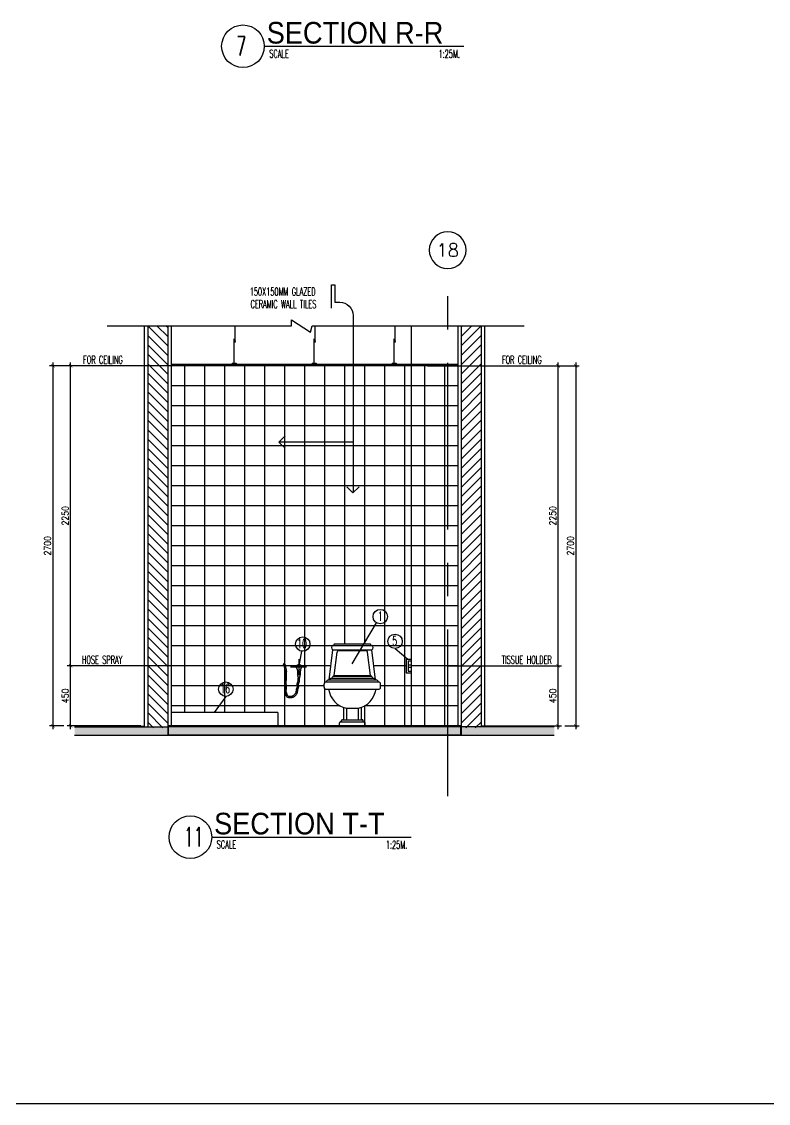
# Model space of a CAD drawing. Extents: x -203233 to -174356, y 196485 to 216410.
# Drawn here: x -189832 to -184231, y 196485 to 204596 of the extents above; entities that cross this region are included whole.
import ezdxf
from ezdxf.enums import TextEntityAlignment as Align

# ---------------------------------------------------------------- set-up
doc = ezdxf.new("R2010")
doc.units = 0
doc.header["$LTSCALE"] = 500
doc.header["$MEASUREMENT"] = 0
for name, pattern in [('CENTER2', [1.125, 0.75, -0.125, 0.125, -0.125]), ('CENTERX2', [4, 2.5, -0.5, 0.5, -0.5]), ('HIDDEN', [0.375, 0.25, -0.125]), ('HIDDEN2', [0.1875, 0.125, -0.0625])]:
    doc.linetypes.add(name, pattern=pattern)
doc.layers.get('0').update_dxf_attribs({"linetype": 'CONTINUOUS'})
doc.layers.get('DEFPOINTS').update_dxf_attribs({"linetype": 'CONTINUOUS'})
for name, color, linetype in [('A-SFIX', 2, 'CONTINUOUS'), ('AX-CR', 2, 'CONTINUOUS'), ('AX-TXT', 2, 'CONTINUOUS'), ('AXES', 11, 'CENTERX2'), ('AXIS', 11, 'CENTER2'), ('DIM1', 2, 'CONTINUOUS'), ('Dimout', 4, 'CONTINUOUS'), ('DW', 7, 'CONTINUOUS'), ('ELE', 3, 'CONTINUOUS'), ('ELV', 7, 'CONTINUOUS'), ('FIX', 2, 'CONTINUOUS'), ('HatchA', 11, 'CONTINUOUS'), ('Plaster', 7, 'CONTINUOUS'), ('SANI', 2, 'CONTINUOUS'), ('SETTING', 3, 'CONTINUOUS'), ('Tile', 5, 'CONTINUOUS'), ('TITLE', 1, 'CONTINUOUS'), ('TXT', 2, 'CONTINUOUS'), ('TXT1', 2, 'CONTINUOUS'), ('WALL', 6, 'CONTINUOUS'), ('WallPartition', 2, 'CONTINUOUS'), ('Windows', 9, 'CONTINUOUS')]:
    doc.layers.add(name, color=color, linetype=linetype)
doc.styles.add('DIM', font='simplex.shx', dxfattribs={"width": 0.85})
doc.styles.add('ROMANS', font='romans.shx', dxfattribs={"width": 0.6})
doc.styles.add('TTXT', font='swisse.ttf', dxfattribs={"width": 0.9})
doc.dimstyles.new('DIM1-25', dxfattribs={"dimscale": 25, "dimtxt": 2, "dimasz": 1, "dimexe": 1, "dimexo": 1, "dimgap": 0.6, "dimtad": 1, "dimdec": 0, "dimdsep": 46, "dimtxsty": 'DIM', "dimblk1": 'ARCHTICK', "dimblk2": 'ARCHTICK', "dimsah": 1, "dimcen": 0.09, "dimdle": 1, "dimclrd": 256, "dimclrt": 2, "dimadec": 0, "dimazin": 0, "dimtfac": 1, "dimtdec": 0, "dimtix": 1, "dimtmove": 1, "dimatfit": 3, "dimldrblk": 'ARCHTICK', "dimfxl": 0, "dimtvp": 2, "dimtolj": 1, "dimtzin": 0, "dimarcsym": 0})

# ---------------------------------------------------------------- blocks, each defined once
blk = doc.blocks.new('A$C69CD438C')
at = {"layer": 'A-SFIX'}
for p, q in [((38.4, 345.8, 658.7), (65.9, 570.8, 658.7)), ((65.9, 603.8, 658.7), (356.8, 603.8, 658.7)), ((65.9, 570.8, 658.7), (356.8, 570.8, 658.7)), ((76.8, 614.7, 658.7), (345.8, 614.7, 658.7)), ((384.2, 345.8, 658.7), (356.8, 570.8, 658.7)), ((75.6, 378.7, 658.7), (96.7, 551.5, 658.7)), ((111.9, 565, 658.7), (310.7, 565, 658.7)), ((347, 378.7, 658.7), (326, 551.5, 658.7)), ((15.4, 329.3, 658.7), (407.3, 329.3, 658.7)), ((32.9, 345.8, 658.7), (389.7, 345.8, 658.7)), ((51.2, 356.8, 658.7), (371.4, 356.8, 658.7)), ((70, 373.2, 658.7), (352.6, 373.2, 658.7)), ((75.6, 378.7, 658.7), (347, 378.7, 658.7)), ((0, 289.8, 658.7), (0, 314, 658.7)), ((15.4, 274.4, 658.7), (407.3, 274.4, 658.7)), ((422.6, 289.8, 658.7), (422.6, 314, 658.7)), ((145.5, 137.8, 658.7), (145.5, 46.1, 658.7)), ((164.7, 131.7, 658.7), (258, 131.7, 658.7)), ((167.4, 131.7, 658.7), (167.4, 46.1, 658.7)), ((255.2, 131.7, 658.7), (255.2, 46.1, 658.7)), ((277.2, 137.8, 658.7), (277.2, 46.1, 658.7)), ((115.6, 0, 658.7), (115.6, 23.1, 658.7)), ((307.1, 0), (115.6, 0)), ((122.2, 29.6, 658.7), (300.5, 29.6, 658.7)), ((130.5, 29.6, 658.7), (130.5, 39.5, 658.7)), ((137.1, 46.1, 658.7), (285.5, 46.1, 658.7)), ((292.1, 29.6, 658.7), (292.1, 39.5, 658.7)), ((307.1, 0, 658.7), (307.1, 23.1, 658.7))]:
    blk.add_line(p, q, dxfattribs=at)
for centre, radius, start, end in [((72.7, 587.3, 658.7), 17.8, 112.61986, 247.38014), ((79.6, 606.5, 658.7), 8.68, 108.43495, 198.43495), ((343, 606.5, 658.7), 8.68, 341.56505, 71.56505), ((349.9, 587.3, 658.7), 17.8, 292.61986, 67.38014), ((111.9, 549.6, 658.7), 15.4, 90, 173.04704), ((310.7, 549.6, 658.7), 15.4, 6.95296, 90), ((15.4, 314, 658.7), 15.4, 90, 180), ((35.7, 326.6, 658.7), 19.4, 98.1301, 171.8699), ((58.5, 343.3, 658.7), 15.3, 118.30463, 170.72602), ((92.8, 342.2, 658.7), 38.5, 126.28859, 157.78628), ((76.4, 372.4, 658.7), 6.42, 96.98527, 172.09737), ((346.2, 372.4, 658.7), 6.42, 7.90263, 83.01473), ((329.8, 342.2, 658.7), 38.5, 22.21372, 53.71141), ((364.2, 343.3, 658.7), 15.3, 9.27398, 61.69537), ((387, 326.6, 658.7), 19.4, 8.1301, 81.8699), ((407.3, 314, 658.7), 15.4, 0, 90), ((15.4, 289.8, 658.7), 15.4, 180, 270), ((208.2, 304.1, 658.7), 177.8, 189.59805, 255.82073), ((214.4, 304.1, 658.7), 177.8, 284.17927, 350.40195), ((407.3, 289.8, 658.7), 15.4, 270, 0), ((122.2, 23.1, 658.7), 6.59, 90, 180), ((137.1, 39.5, 658.7), 6.59, 90, 180), ((285.5, 39.5, 658.7), 6.59, 0, 90), ((300.5, 23.1, 658.7), 6.59, 0, 90)]:
    blk.add_arc(centre, radius, start, end, dxfattribs=at)
blk = doc.blocks.new('A0-BOX')
at = {"layer": 'TITLE'}
blk.add_line((0, 0), (113.3, 0), dxfattribs=at)
blk = doc.blocks.new('walling')
at = {"layer": 'ELV'}
blk.add_line((0.1363, -1.1797), (-0.4198, -1.1797), dxfattribs=at)
blk.add_lwpolyline([(-0.025, -0.176), (-0.025, 0), (0, 0), (0, -0.1306), (0.0363, -0.1306, -0.414214), (0.1363, -0.2306), (0.1363, -1.5582)], format="xyb", dxfattribs=at)
at = {"layer": 'WALL'}
for p, q in [((-0.4198, -1.1797), (-0.3736, -1.1334)), ((-0.4198, -1.1797), (-0.3736, -1.2259)), ((0.1345, -1.56), (0.0882, -1.5137)), ((0.1345, -1.56), (0.1808, -1.5137))]:
    blk.add_line(p, q, dxfattribs=at)
at = {"layer": 'TXT', "style": 'ROMANS', "width": 0.6}
for s, p in [('150X150MM GLAZED', (-0.639, -0.0816)), ('CERAMIC WALL TILES', (-0.6331, -0.1746))]:
    blk.add_text(s, height=0.06, dxfattribs=at).set_placement(p)
blk = doc.blocks.new('_ARCHTICK')
at = {"color": 0, "linetype": 'ByBlock', "const_width": 0.15}
blk.add_lwpolyline([(-0.5, -0.5), (0.5, 0.5)], dxfattribs=at)
blk = doc.blocks.new('*D97')
at = {"layer": 'DEFPOINTS', "color": 0}
for p in [(-186303.2, 202015.5), (-185808, 202015.5), (-186663.9, 199765.5)]:
    blk.add_point(p, dxfattribs=at)
at = {"layer": 'Dimout', "lineweight": -2}
blk.add_line((-185808, 199740.5), (-185808, 202040.5), dxfattribs=at)
at = {"layer": 'Dimout', "color": 0, "lineweight": -2}
for p, q in [((-186278.2, 202015.5), (-185783, 202015.5)), ((-186638.9, 199765.5), (-185783, 199765.5))]:
    blk.add_line(p, q, dxfattribs=at)
at = {"layer": 'Dimout', "lineweight": -2, "xscale": 25, "yscale": 25, "zscale": 25}
for p, rotation in [((-185808, 202015.5), 90), ((-185808, 199765.5), 270)]:
    blk.add_blockref('_ARCHTICK', p, dxfattribs=dict(at, rotation=rotation))
at = {"layer": 'Dimout', "color": 2, "insert": (-185848, 200890.5), "char_height": 50, "attachment_point": 5, "rotation": 90, "style": 'DIM'}
blk.add_mtext('\\A1;2250', dxfattribs=at)
blk = doc.blocks.new('*D98')
at = {"layer": 'DEFPOINTS', "color": 0}
for p in [(-186811.5, 202015.5), (-185781.4, 199315.5), (-185675.6, 199315.5)]:
    blk.add_point(p, dxfattribs=at)
at = {"layer": 'Dimout', "lineweight": -2}
blk.add_line((-185675.6, 202040.5), (-185675.6, 199290.5), dxfattribs=at)
at = {"layer": 'Dimout', "color": 0, "lineweight": -2}
for p, q in [((-186786.5, 202015.5), (-185650.6, 202015.5)), ((-185756.4, 199315.5), (-185650.6, 199315.5))]:
    blk.add_line(p, q, dxfattribs=at)
at = {"layer": 'Dimout', "lineweight": -2, "xscale": 25, "yscale": 25, "zscale": 25}
for p, rotation in [((-185675.6, 202015.5), 90), ((-185675.6, 199315.5), 270)]:
    blk.add_blockref('_ARCHTICK', p, dxfattribs=dict(at, rotation=rotation))
at = {"layer": 'Dimout', "color": 2, "insert": (-185715.6, 200665.5), "char_height": 50, "attachment_point": 5, "rotation": 90, "style": 'DIM'}
blk.add_mtext('\\A1;2700', dxfattribs=at)
blk = doc.blocks.new('*D95')
at = {"layer": 'DEFPOINTS', "color": 0}
for p in [(-188460.5, 202015.5), (-189596.4, 199315.5), (-189490.5, 199315.5)]:
    blk.add_point(p, dxfattribs=at)
at = {"layer": 'Dimout', "lineweight": -2}
blk.add_line((-189596.4, 202040.5), (-189596.4, 199290.5), dxfattribs=at)
at = {"layer": 'Dimout', "color": 0, "lineweight": -2}
for p, q in [((-188485.5, 202015.5), (-189621.4, 202015.5)), ((-189515.5, 199315.5), (-189621.4, 199315.5))]:
    blk.add_line(p, q, dxfattribs=at)
at = {"layer": 'Dimout', "lineweight": -2, "xscale": 25, "yscale": 25, "zscale": 25}
for p, rotation in [((-189596.4, 202015.5), 90), ((-189596.4, 199315.5), 270)]:
    blk.add_blockref('_ARCHTICK', p, dxfattribs=dict(at, rotation=rotation))
at = {"layer": 'Dimout', "color": 2, "insert": (-189636.4, 200665.5), "char_height": 50, "attachment_point": 5, "rotation": 90, "style": 'DIM'}
blk.add_mtext('\\A1;2700', dxfattribs=at)
blk = doc.blocks.new('*D93')
at = {"layer": 'DEFPOINTS', "color": 0}
for p in [(-189464, 202015.5), (-188968.8, 202015.5), (-188608.1, 199765.5)]:
    blk.add_point(p, dxfattribs=at)
at = {"layer": 'Dimout', "lineweight": -2}
blk.add_line((-189464, 199740.5), (-189464, 202040.5), dxfattribs=at)
at = {"layer": 'Dimout', "color": 0, "lineweight": -2}
for p, q in [((-188993.8, 202015.5), (-189489, 202015.5)), ((-188633.1, 199765.5), (-189489, 199765.5))]:
    blk.add_line(p, q, dxfattribs=at)
at = {"layer": 'Dimout', "lineweight": -2, "xscale": 25, "yscale": 25, "zscale": 25}
for p, rotation in [((-189464, 202015.5), 90), ((-189464, 199765.5), 270)]:
    blk.add_blockref('_ARCHTICK', p, dxfattribs=dict(at, rotation=rotation))
at = {"layer": 'Dimout', "color": 2, "insert": (-189504, 200890.5), "char_height": 50, "attachment_point": 5, "rotation": 90, "style": 'DIM'}
blk.add_mtext('\\A1;2250', dxfattribs=at)
blk = doc.blocks.new('*D94')
at = {"layer": 'DEFPOINTS', "color": 0}
for p in [(-189464, 199765.5), (-188608.1, 199765.5), (-188913, 199315.5)]:
    blk.add_point(p, dxfattribs=at)
at = {"layer": 'Dimout', "color": 0, "lineweight": -2}
for p, q in [((-188633.1, 199765.5), (-189489, 199765.5)), ((-188938, 199315.5), (-189489, 199315.5))]:
    blk.add_line(p, q, dxfattribs=at)
at = {"layer": 'Dimout', "lineweight": -2}
blk.add_line((-189464, 199290.5), (-189464, 199790.5), dxfattribs=at)
at = {"layer": 'Dimout', "lineweight": -2, "xscale": 25, "yscale": 25, "zscale": 25}
for p, rotation in [((-189464, 199765.5), 90), ((-189464, 199315.5), 270)]:
    blk.add_blockref('_ARCHTICK', p, dxfattribs=dict(at, rotation=rotation))
at = {"layer": 'Dimout', "color": 2, "insert": (-189504, 199540.5), "char_height": 50, "attachment_point": 5, "rotation": 90, "style": 'DIM'}
blk.add_mtext('\\A1;450', dxfattribs=at)
blk = doc.blocks.new('*D96')
at = {"layer": 'DEFPOINTS', "color": 0}
for p in [(-186663.9, 199765.5), (-185808, 199765.5), (-186359, 199315.5)]:
    blk.add_point(p, dxfattribs=at)
at = {"layer": 'Dimout', "color": 0, "lineweight": -2}
for p, q in [((-186638.9, 199765.5), (-185783, 199765.5)), ((-186334, 199315.5), (-185783, 199315.5))]:
    blk.add_line(p, q, dxfattribs=at)
at = {"layer": 'Dimout', "lineweight": -2}
blk.add_line((-185808, 199290.5), (-185808, 199790.5), dxfattribs=at)
at = {"layer": 'Dimout', "lineweight": -2, "xscale": 25, "yscale": 25, "zscale": 25}
for p, rotation in [((-185808, 199765.5), 90), ((-185808, 199315.5), 270)]:
    blk.add_blockref('_ARCHTICK', p, dxfattribs=dict(at, rotation=rotation))
at = {"layer": 'Dimout', "color": 2, "insert": (-185848, 199540.5), "char_height": 50, "attachment_point": 5, "rotation": 90, "style": 'DIM'}
blk.add_mtext('\\A1;450', dxfattribs=at)
blk = doc.blocks.new('A$C54676CD1')
at = {"layer": 'AXIS', "linetype": 'CENTER2', "ltscale": 10}
for p, q in [((0.1153, 0.1709), (0.1153, 0.29)), ((0.1716, 0.2302), (0.0525, 0.2302))]:
    blk.add_line(p, q, dxfattribs=at)
at = {"layer": 'DIM1', "linetype": 'HIDDEN'}
for points in [[(0.1196, 0.156), (0.1183, 0.1482), (0.1175, 0.142), (0.117, 0.1369), (0.1167, 0.1328), (0.1165, 0.1294), (0.1164, 0.1262), (0.1161, 0.1231), (0.1155, 0.1198), (0.1146, 0.1167), (0.1135, 0.1137), (0.1124, 0.1111), (0.1114, 0.1087), (0.1105, 0.1066), (0.1099, 0.1048), (0.1094, 0.1033), (0.1092, 0.1022), (0.1092, 0.1011), (0.1093, 0.0997), (0.1095, 0.0979), (0.1099, 0.0957), (0.1104, 0.0932), (0.1108, 0.0902), (0.111, 0.0869), (0.1109, 0.0832), (0.1103, 0.0796), (0.1094, 0.0762), (0.1084, 0.0731), (0.1073, 0.0702), (0.1063, 0.0674), (0.1053, 0.0648), (0.1046, 0.0625), (0.104, 0.0602), (0.1036, 0.058), (0.1033, 0.0555), (0.1031, 0.0527), (0.1028, 0.0497), (0.1025, 0.0464), (0.102, 0.0428), (0.1012, 0.039), (0.1, 0.0351), (0.0983, 0.0312), (0.0963, 0.0275), (0.094, 0.0241), (0.0915, 0.0208), (0.0889, 0.0178), (0.0862, 0.0149), (0.0834, 0.0123), (0.0806, 0.01), (0.0778, 0.0079), (0.0749, 0.0061), (0.0719, 0.0045), (0.0689, 0.0032), (0.0658, 0.0022), (0.0627, 0.0014), (0.0595, 0.0008), (0.0563, 0.0004), (0.0529, 0.0001), (0.0494, 0), (0.0458, 0.0001), (0.042, 0.0004), (0.0382, 0.001), (0.0344, 0.0021), (0.0306, 0.0036), (0.0269, 0.0059), (0.0237, 0.0088), (0.0212, 0.012), (0.0194, 0.0153), (0.018, 0.0186), (0.0169, 0.0217), (0.016, 0.0246), (0.0152, 0.0273), (0.0145, 0.0298), (0.0137, 0.0322), (0.0128, 0.0347), (0.0119, 0.0374), (0.011, 0.0402), (0.0102, 0.0433), (0.0095, 0.0465), (0.0091, 0.05), (0.0089, 0.0537), (0.0092, 0.0573), (0.0097, 0.0607), (0.0103, 0.064), (0.011, 0.0671), (0.0116, 0.0702), (0.012, 0.0732), (0.0124, 0.0763), (0.0125, 0.0795), (0.0124, 0.0831), (0.012, 0.087), (0.0115, 0.0913), (0.0109, 0.0959), (0.0102, 0.1007), (0.0096, 0.1057), (0.0092, 0.1108), (0.009, 0.1161), (0.009, 0.1212), (0.0094, 0.1262), (0.0099, 0.1309), (0.0105, 0.1354), (0.0111, 0.1396), (0.0117, 0.1435), (0.0122, 0.1471), (0.0125, 0.1503), (0.0126, 0.1533), (0.0126, 0.1563), (0.0125, 0.1592), (0.0123, 0.1622), (0.012, 0.1652), (0.0118, 0.1684), (0.0116, 0.1717), (0.0115, 0.1752), (0.0116, 0.1787), (0.0118, 0.1822), (0.012, 0.1855), (0.0123, 0.1887), (0.0126, 0.1917), (0.0127, 0.1946), (0.0128, 0.1973), (0.0128, 0.1998), (0.0125, 0.2023), (0.0121, 0.2051), (0.0113, 0.2089), (0.0101, 0.214), (0.0085, 0.2207), (0.0062, 0.2293), (0.0034, 0.2403), (0, 0.254)], [(0.1097, 0.1576), (0.1084, 0.1496), (0.1076, 0.1431), (0.107, 0.1378), (0.1067, 0.1334), (0.1066, 0.1299), (0.1064, 0.127), (0.1062, 0.1244), (0.1057, 0.1221), (0.1051, 0.1197), (0.1042, 0.1174), (0.1032, 0.115), (0.1022, 0.1127), (0.1012, 0.1103), (0.1004, 0.1079), (0.0997, 0.1056), (0.0993, 0.1032), (0.0992, 0.1009), (0.0993, 0.0986), (0.0997, 0.0963), (0.1001, 0.0939), (0.1005, 0.0916), (0.1009, 0.0892), (0.101, 0.0867), (0.1009, 0.0842), (0.1005, 0.0817), (0.0998, 0.0791), (0.099, 0.0764), (0.098, 0.0737), (0.0969, 0.0709), (0.0959, 0.0681), (0.095, 0.0653), (0.0942, 0.0624), (0.0937, 0.0595), (0.0933, 0.0565), (0.0931, 0.0535), (0.0929, 0.0506), (0.0926, 0.0476), (0.0922, 0.0446), (0.0915, 0.0416), (0.0906, 0.0386), (0.0893, 0.0356), (0.0877, 0.0327), (0.0858, 0.0298), (0.0837, 0.0271), (0.0815, 0.0245), (0.0792, 0.0221), (0.0768, 0.0198), (0.0745, 0.0179), (0.0722, 0.0162), (0.0699, 0.0148), (0.0676, 0.0136), (0.0653, 0.0126), (0.063, 0.0118), (0.0605, 0.0112), (0.0579, 0.0107), (0.0552, 0.0103), (0.0523, 0.0101), (0.0493, 0.01), (0.0463, 0.0101), (0.0433, 0.0103), (0.0404, 0.0108), (0.0376, 0.0116), (0.0351, 0.0126), (0.0329, 0.0139), (0.0311, 0.0156), (0.0296, 0.0176), (0.0283, 0.0198), (0.0273, 0.0222), (0.0264, 0.0248), (0.0256, 0.0274), (0.0248, 0.0301), (0.024, 0.0328), (0.0232, 0.0354), (0.0223, 0.038), (0.0214, 0.0405), (0.0206, 0.043), (0.0199, 0.0456), (0.0194, 0.0482), (0.019, 0.0508), (0.019, 0.0535), (0.0192, 0.0562), (0.0196, 0.0591), (0.0201, 0.062), (0.0208, 0.0652), (0.0214, 0.0685), (0.022, 0.0719), (0.0223, 0.0756), (0.0225, 0.0795), (0.0223, 0.0837), (0.022, 0.088), (0.0214, 0.0926), (0.0208, 0.0972), (0.0201, 0.102), (0.0196, 0.1067), (0.0192, 0.1115), (0.019, 0.1162), (0.019, 0.1208), (0.0193, 0.1253), (0.0198, 0.1297), (0.0204, 0.134), (0.021, 0.1381), (0.0216, 0.1421), (0.0221, 0.146), (0.0225, 0.1497), (0.0226, 0.1532), (0.0226, 0.1565), (0.0225, 0.1598), (0.0222, 0.1629), (0.022, 0.166), (0.0217, 0.1691), (0.0216, 0.1721), (0.0215, 0.1752), (0.0216, 0.1783), (0.0217, 0.1815), (0.022, 0.1846), (0.0223, 0.1878), (0.0225, 0.191), (0.0227, 0.1942), (0.0228, 0.1973), (0.0227, 0.2004), (0.0225, 0.2035), (0.0219, 0.2069), (0.0211, 0.2111), (0.0199, 0.2163), (0.0182, 0.2231), (0.0159, 0.2318), (0.0131, 0.2428), (0.0097, 0.2564)]]:
    blk.add_lwpolyline(points, dxfattribs=at)
at = {"layer": 'DIM1'}
blk.add_circle((0.0046, 0.2544), 0.00364, dxfattribs=at)
at = {"layer": 'SETTING'}
for p, q in [((0.1037, 0.2112), (0.0958, 0.229)), ((0.1053, 0.1733), (0.1053, 0.2039)), ((0.1067, 0.1648), (0.1058, 0.1685)), ((0.1089, 0.1585), (0.1067, 0.1648)), ((0.1223, 0.1606), (0.1235, 0.1639)), ((0.124, 0.1658), (0.1247, 0.1685)), ((0.1253, 0.1733), (0.1253, 0.2039)), ((0.1268, 0.2112), (0.1347, 0.229)), ((0.1144, 0.1503), (0.1089, 0.1585)), ((0.1147, 0.1503), (0.1205, 0.1567))]:
    blk.add_line(p, q, dxfattribs=at)
for centre, radius, start, end in [((0.1153, 0.2302), 0.02, 4.77123, 175.22877), ((0.1013, 0.2314), 0.006, 175.22877, 203.96841), ((0.0873, 0.2039), 0.018, 0, 23.96841), ((0.0973, 0.206), 0.008, 0, 23.96841), ((0.1253, 0.1733), 0.02, 180, 193.70485), ((0.1046, 0.1705), 0.02, 340.75167, 346.29515), ((0.1053, 0.1733), 0.02, 346.29515, 0), ((0.1433, 0.2039), 0.018, 156.03159, 180), ((0.1333, 0.206), 0.008, 156.03159, 180), ((0.1292, 0.2314), 0.006, 336.03159, 4.77123), ((0.1034, 0.1672), 0.02, 328.31381, 340.75167)]:
    blk.add_arc(centre, radius, start, end, dxfattribs=at)
blk = doc.blocks.new('AXU')
at = {"layer": 'AX-CR'}
blk.add_circle((0, 350), 350, dxfattribs=at)
at = {"layer": 'AX-TXT', "style": 'ROMANS'}
blk.add_attdef('AX', text='', height=250, dxfattribs=at).set_placement((0, 350), align=Align.MIDDLE)
blk = doc.blocks.new('GAN')
for p, q in [((-0.0212, 0.1644), (-0.0212, 0.29)), ((-0.0155, 0.01), (-0.0155, 0.1918)), ((0, 0.01), (-0.031, 0.01)), ((-0.031, 0.01), (-0.031, 0)), ((0, 0.01), (0, 0))]:
    blk.add_line(p, q)
blk.add_lwpolyline([(-0.0118, 0.184), (-0.024, 0.1754), (-0.0113, 0.1703)])

msp = doc.modelspace()

# ---------------------------------------------------------------- hatches: boundary and pattern name
at = {"layer": 'HatchA'}
h = msp.add_hatch(dxfattribs=at)
h.set_pattern_fill('ANSI31', color=256, scale=400, style=0)
h.set_pattern_definition([(135, (-396603.63, -1151.2), (35.355339, 35.355339), [])])
h.paths.add_polyline_path([(-188886, 202315.5), (-188736, 202315.5), (-188736, 199300.5), (-188886, 199300.5)])
h = msp.add_hatch(dxfattribs=at)
h.set_pattern_fill('ANSI31', color=256, scale=400, style=0)
h.set_pattern_definition([(45, (21331.637, -1151.2), (-35.355339, 35.355339), [])])
h.paths.add_polyline_path([(-186386, 202315.5), (-186536, 202315.5), (-186536, 199300.5), (-186386, 199300.5)])
at = {"layer": 'Windows'}
h = msp.add_hatch(dxfattribs=at)
h.set_pattern_fill('AR-SAND', color=256, scale=25, style=0)
h.set_pattern_definition([(37.5, (0, 0), (-1.574834, 48.170594), [0, -38, 0, -42.5, 0, -40.625]), (7.5, (0, 0), (44.244418, 70.553652), [0, -20.5, 0, -34.25, 0, -13.125]), (327.5, (-30.75, 0), (77.8535465, 0.1414763), [0, -12.5, 0, -45, 0, -58.75]), (317.5, (-30.75, 0), (75.153165, 21.941889), [0, -6.25, 0, -29.5, 0, -33.75])])
h.paths.add_polyline_path([(-188736, 199309.5), (-189434.9, 199309.5), (-189434.9, 199245.5), (-188736, 199245.5)])
h.paths.add_polyline_path([(-186636, 199309.5), (-188732, 199309.5), (-188732, 199249.5), (-186636, 199249.5)])
h.paths.add_polyline_path([(-186540, 199309.5), (-186636, 199309.5), (-186636, 199249.5), (-186540, 199249.5)])
h.paths.add_polyline_path([(-185837.1, 199309.5), (-186536, 199309.5), (-186536, 199245.5), (-185837.1, 199245.5)])

# ---------------------------------------------------------------- linework, layer by layer
msp.add_line((-186561, 202025.5), (-188707.3, 202025.5))
at = {"layer": 'A-SFIX'}
for q in [(-188711, 199415.5), (-187911, 199315.5)]:
    msp.add_line((-187911, 199415.5), q, dxfattribs=at)
at = {"layer": 'AXES'}
msp.add_line((-186636, 198787.8), (-186636, 202744.8), dxfattribs=at)
at = {"layer": 'DW'}
for p, q in [((-187352.7, 199780.6), (-187169, 200088.4)), ((-187732.2, 199875.4), (-187751.2, 199765.7)), ((-187030.5, 199895.2), (-186935.5, 199815.5))]:
    msp.add_line(p, q, dxfattribs=at)
at = {"layer": 'ELE'}
msp.add_lwpolyline([(-189189.9, 202315.5), (-187807.4, 202315.5), (-187807.4, 202360.7), (-187664, 202267.2), (-187652.1, 202315.5), (-187652.1, 202315.5), (-186061.9, 202315.5)], dxfattribs=at)
at = {"layer": 'FIX', "color": 2}
msp.add_line((-188299.9, 199536.7), (-188387.9, 199415.5), dxfattribs=at)
for centre in [(-187141.4, 200134.8), (-187030.5, 199949.2), (-187722.9, 199928.6), (-188299.9, 199590.6)]:
    msp.add_circle(centre, 54, dxfattribs=at)
at = {"layer": 'Plaster'}
for p, q in [((-188913, 202315.5), (-188913, 199309.5)), ((-188711, 202315.5), (-188711, 199315.5)), ((-186911, 202315.5), (-186911, 199315.5)), ((-186561, 202315.5), (-186561, 199315.5)), ((-186359, 202315.5), (-186359, 199315.5)), ((-188707.3, 202025.5), (-188707.3, 202015.5)), ((-188707.3, 202025.5), (-188707.3, 202015.5)), ((-186564.7, 202025.5), (-186564.7, 202015.5)), ((-186564.7, 202025.5), (-186564.7, 202015.5)), ((-189434.9, 199312.5), (-188913, 199312.5)), ((-186536, 199315.5), (-188736, 199315.5)), ((-186536, 199309.5), (-188736, 199309.5)), ((-185837.1, 199312.5), (-186386, 199312.5))]:
    msp.add_line(p, q, dxfattribs=at)
at = {"layer": 'SANI', "color": 6}
for p, q in [((-188011.2, 204410.6), (-186515, 204410.6)), ((-188406, 198481.5), (-186909.9, 198481.5))]:
    msp.add_line(p, q, dxfattribs=at)
at = {"layer": 'SANI'}
for p, q in [((-186946.4, 199815.5), (-186946.4, 199713.4)), ((-186946.4, 199815.5), (-186911, 199815.5)), ((-186933.6, 199802.7), (-186933.6, 199726.2)), ((-186933.6, 199802.7), (-186911, 199802.7)), ((-186933.6, 199774), (-186911, 199774)), ((-186933.6, 199754.8), (-186911, 199754.8)), ((-186946.4, 199713.4), (-186911, 199713.4)), ((-186933.6, 199726.2), (-186911, 199726.2))]:
    msp.add_line(p, q, dxfattribs=at)
at = {"layer": 'Tile'}
for p, q in [((-188611, 202025.5), (-188611, 199415.5)), ((-188461, 202025.5), (-188461, 199415.5)), ((-188311, 202025.5), (-188311, 199415.5)), ((-188161, 202025.5), (-188161, 199415.5)), ((-188011, 202025.5), (-188011, 199415.5)), ((-187861, 202025.5), (-187861, 199315.5)), ((-187711, 202025.5), (-187711, 199315.5)), ((-187561, 202025.5), (-187561, 199636.1)), ((-187411, 202025.5), (-187411, 199930.2)), ((-187261, 202025.5), (-187261, 199930.2)), ((-187111, 202025.5), (-187111, 199315.5)), ((-186961, 202025.5), (-186961, 199315.5)), ((-186811, 202025.5), (-186811, 199315.5)), ((-186661, 202025.5), (-186661, 199315.5)), ((-186561, 202015.5), (-188711, 202015.5)), ((-186561, 201865.5), (-188711, 201865.5)), ((-186561, 201715.5), (-188711, 201715.5)), ((-186561, 201565.5), (-188711, 201565.5)), ((-186561, 201415.5), (-188711, 201415.5)), ((-186561, 201265.5), (-188711, 201265.5)), ((-186561, 201115.5), (-188711, 201115.5)), ((-186561, 200965.5), (-188711, 200965.5)), ((-186561, 200815.5), (-188711, 200815.5)), ((-186561, 200665.5), (-188711, 200665.5)), ((-186561, 200515.5), (-188711, 200515.5)), ((-186561, 200365.5), (-188711, 200365.5)), ((-186561, 200215.5), (-188711, 200215.5)), ((-186561, 200065.5), (-188711, 200065.5)), ((-187502.3, 199915.5), (-188711, 199915.5)), ((-186561, 199915.5), (-187200.1, 199915.5)), ((-187511.4, 199765.5), (-188711, 199765.5)), ((-186946.4, 199765.5), (-187191, 199765.5)), ((-186561, 199765.5), (-186911, 199765.5)), ((-186723.5, 199765.5), (-186826.4, 199765.5)), ((-187562.5, 199615.5), (-188711, 199615.5)), ((-187561, 199598.7), (-187561, 199315.5)), ((-186561, 199615.5), (-187139.9, 199615.5)), ((-187442.9, 199465.5), (-188711, 199465.5)), ((-187261, 199464.6), (-187261, 199315.5)), ((-186561, 199465.5), (-187259.4, 199465.5))]:
    msp.add_line(p, q, dxfattribs=at)
at = {"layer": 'TITLE', "color": 6}
for centre in [(-188171.2, 204410.6), (-188566, 198481.5)]:
    msp.add_circle(centre, 160, dxfattribs=at)
at = {"layer": 'WALL'}
for p, q in [((-188886, 202315.5), (-188886, 199309.5)), ((-188736, 202315.5), (-188736, 199245.5)), ((-186536, 202315.5), (-186536, 199245.5)), ((-186386, 202315.5), (-186386, 199309.5)), ((-189434.9, 199309.5), (-188736, 199309.5)), ((-188732, 199309.5), (-188732, 199249.5)), ((-186540, 199309.5), (-186540, 199249.5)), ((-185837.1, 199309.5), (-186536, 199309.5)), ((-189434.9, 199245.5), (-185837.1, 199245.5)), ((-188732, 199249.5), (-186540, 199249.5))]:
    msp.add_line(p, q, dxfattribs=at)
at = {"layer": 'WallPartition', "linetype": 'HIDDEN2', "const_width": 2}
msp.add_lwpolyline([(-188734, 199309.5), (-188734, 199247.5), (-186538, 199247.5), (-186538, 199309.5)], dxfattribs=at)

# ---------------------------------------------------------------- block references
for name, p, xscale, yscale, zscale in [('A0-BOX', (-203233.3, 196485.4), 250, 250, 250), ('GAN', (-188252.2, 202025.5), -1000, 1000, 1000), ('GAN', (-187652.2, 202025.5), -1000, 1000, 1000), ('GAN', (-187052.2, 202025.5), -1000, 1000, 1000)]:
    msp.add_blockref(name, p, dxfattribs=dict(xscale=xscale, yscale=yscale, zscale=zscale))
at = {"layer": 'A-SFIX'}
msp.add_blockref('A$C69CD438C', (-187562.5, 199315.5), dxfattribs=at)
at = {"layer": 'AXES'}
ref = msp.add_blockref('AXU', (-186636, 203020.8), dxfattribs=dict(at, xscale=-0.3942857142857143, yscale=0.3942857142857143, zscale=0.3942857142857143, rotation=180))
ref.add_attrib('AX', '18', dxfattribs={"layer": 'AX-TXT', "color": 6, "height": 98.57, "style": 'ROMANS'}).set_placement((-186636, 202882.8), align=Align.MIDDLE)
at = {"layer": 'Plaster', "xscale": 1000, "yscale": 1000, "zscale": 1000}
msp.add_blockref('A$C54676CD1', (-187866.4, 199525.3), dxfattribs=at)
at = {"layer": 'WALL', "xscale": 1000, "yscale": 1000, "zscale": 1000}
msp.add_blockref('walling', (-187481.5, 202622.7), dxfattribs=at)

# ---------------------------------------------------------------- texts
at = {"layer": 'TITLE', "style": 'ROMANS', "width": 0.6}
for s, height, p in [('7', 143.9, (-188220, 204341.1)), ('11', 143.92, (-188614.8, 198412))]:
    msp.add_text(s, height=height, dxfattribs=at).set_placement(p)
at = {"layer": 'TXT', "style": 'ROMANS', "width": 0.6}
for s, height, p in [('SCALE', 60, (-187973.4, 204325.1)), ('1:25M.', 60, (-186704.9, 204323.8)), ('FOR CEILING', 60, (-189370.3, 202031.1)), ('FOR CEILING', 60, (-186229.1, 202031.1)), ('1', 70, (-187159.6, 200103.9)), ('10', 70, (-187763.5, 199897.7)), ('5', 70, (-187051.5, 199918.3)), ('HOSE SPRAY', 60, (-189379.5, 199781.1)), ('TISSUE HOLDER', 60, (-186230.3, 199781.1)), ('16', 70, (-188340.6, 199559.8)), ('SCALE', 60, (-188368.3, 198396)), ('1:25M.', 60, (-187099.7, 198394.7))]:
    msp.add_text(s, height=height, dxfattribs=at).set_placement(p)
at = {"layer": 'TXT1', "color": 6, "style": 'TTXT', "width": 0.9}
for s, p in [('SECTION R-R', (-187993.4, 204431)), ('SECTION T-T', (-188388.2, 198501.9))]:
    msp.add_text(s, height=162.094, dxfattribs=at).set_placement(p)

# ---------------------------------------------------------------- dimensions: what is measured, and where the dimension line sits
at = {"layer": 'Dimout'}
for base, p1, p2, picture, middle in [((-189596.4, 199315.5), (-188460.5, 202015.5), (-189490.5, 199315.5), '*D95', (-189636.4, 200665.5)), ((-189464, 202015.5), (-188608.1, 199765.5), (-188968.8, 202015.5), '*D93', (-189504, 200890.5)), ((-185675.6, 199315.5), (-186811.5, 202015.5), (-185781.4, 199315.5), '*D98', (-185715.6, 200665.5)), ((-185808, 202015.5), (-186663.9, 199765.5), (-186303.2, 202015.5), '*D97', (-185848, 200890.5)), ((-189464, 199765.5), (-188913, 199315.5), (-188608.1, 199765.5), '*D94', (-189504, 199540.5)), ((-185808, 199765.5), (-186359, 199315.5), (-186663.9, 199765.5), '*D96', (-185848, 199540.5))]:
    dim = msp.add_linear_dim(base=base, p1=p1, p2=p2, angle=90, dimstyle='DIM1-25', dxfattribs=at)
    dim.commit()
    dim.dimension.update_dxf_attribs({"geometry": picture, "text_midpoint": middle})

doc.saveas('drawing.dxf')
